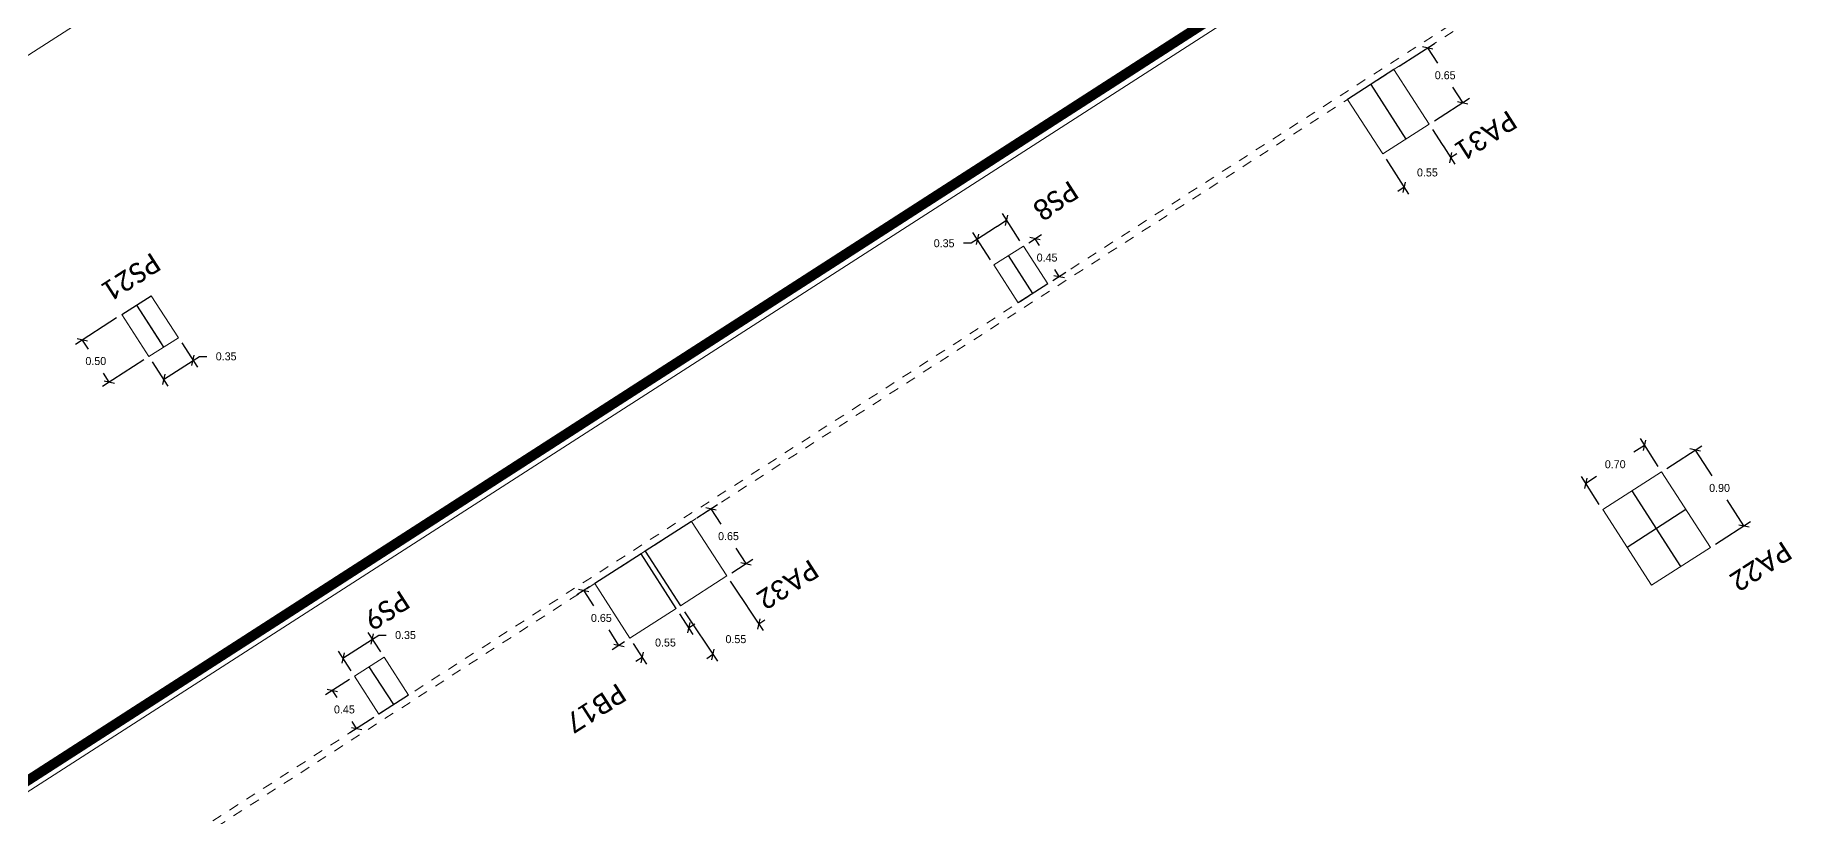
# Model space of a CAD drawing. Header units: metres. Extents: x 448 to 592, y 494 to 631.
# Drawn here: x 519.34 to 537.08, y 535.39 to 543.2 of the extents above; entities that cross this region are included whole.
import ezdxf

# ---------------------------------------------------------------- set-up
doc = ezdxf.new("R2010")
doc.units = ezdxf.units.M
doc.linetypes.add('CYPE_RAYAPUNTO', pattern=[0.4125, 0.2025, -0.105, 0, -0.105])
doc.linetypes.add('Trazo general', pattern=[0.001875, 0.00125, -0.000625])
for name, color, linetype, lineweight, true_color in [('0-AR-TXT-1', 5, 'Continuous', 5, 0x0000ff), ('0-AR-TXT-2', 7, 'Continuous', 5, 0xae3800), ('00-AUX-6', 5, 'Trazo general', 5, 0x0000ff), ('00-AUX-7', 7, 'Continuous', 25, 0xff8000)]:
    doc.layers.add(name, color=color, linetype=linetype, lineweight=lineweight, true_color=true_color)
for name, color, linetype, lineweight in [('1-AR-PILARES', 7, 'Continuous', 5), ('1-AR-VISTA', 7, 'Continuous', 5), ('SECC_COTAS', 255, 'Continuous', 9)]:
    doc.layers.add(name, color=color, linetype=linetype, lineweight=lineweight)
doc.styles.add('Calibri', font='calibri.ttf', dxfattribs={"height": 0.2})
doc.dimstyles.get("Standard").update_dxf_attribs({"dimtxt": 0.18, "dimasz": 0.18, "dimexe": 0.18, "dimexo": 0.0625, "dimgap": 0.09, "dimtad": 0, "dimtih": 1, "dimtoh": 1, "dimzin": 0, "dimdsep": 46, "dimtxsty": 'Standard', "dimcen": 0.09, "dimadec": 0, "dimazin": 0, "dimtfac": 1, "dimtdec": 4, "dimtofl": 0, "dimtmove": 0, "dimatfit": 3, "dimfxl": 1, "dimtolj": 1, "dimtzin": 0, "dimarcsym": 0})

# ---------------------------------------------------------------- blocks, each defined once
blk = doc.blocks.new('_Oblique')
at = {"color": 0, "linetype": 'ByBlock', "lineweight": -2}
blk.add_line((-0.5, -0.5), (0.5, 0.5), dxfattribs=at)
blk = doc.blocks.new('*D404')
at = {"layer": 'Defpoints', "color": 0, "transparency": 16777216}
for p in [(520.204, 540.411), (519.808, 540.156), (520.474, 539.991)]:
    blk.add_point(p, dxfattribs=at)
at = {"layer": 'SECC_COTAS', "color": 0, "lineweight": -2, "transparency": 16777216}
for p, q in [((520.151, 540.377), (519.74, 540.113)), ((519.808, 540.156), (519.866, 540.066)), ((520.422, 539.957), (520.011, 539.692)), ((520.078, 539.736), (520.02, 539.826))]:
    blk.add_line(p, q, dxfattribs=at)
at = {"layer": 'SECC_COTAS', "color": 0, "lineweight": -2, "transparency": 16777216, "xscale": 0.075, "yscale": 0.075, "zscale": 0.075}
for p, rotation in [((519.808, 540.156), 122.7553275662623), ((520.078, 539.736), 302.7553275662623)]:
    blk.add_blockref('_Oblique', p, dxfattribs=dict(at, rotation=rotation))
at = {"layer": 'SECC_COTAS', "color": 0, "transparency": 16777216, "insert": (519.943, 539.946), "char_height": 0.08, "attachment_point": 5}
blk.add_mtext('\\A1;0.50', dxfattribs=at)
blk = doc.blocks.new('*D275')
at = {"layer": 'Defpoints', "color": 0, "transparency": 16777216}
for p in [(535.597, 538.84), (536.419, 538.299), (536.084, 538.083)]:
    blk.add_point(p, dxfattribs=at)
at = {"layer": 'SECC_COTAS', "color": 0, "lineweight": -2, "transparency": 16777216}
for p, q in [((535.649, 538.873), (536, 539.099)), ((535.932, 539.056), (536.099, 538.797)), ((536.419, 538.299), (536.253, 538.557)), ((536.136, 538.116), (536.487, 538.342))]:
    blk.add_line(p, q, dxfattribs=at)
at = {"layer": 'SECC_COTAS', "color": 0, "lineweight": -2, "transparency": 16777216, "xscale": 0.075, "yscale": 0.075, "zscale": 0.075}
for p, rotation in [((535.932, 539.056), 122.7553275662566), ((536.419, 538.299), 302.7553275662565)]:
    blk.add_blockref('_Oblique', p, dxfattribs=dict(at, rotation=rotation))
at = {"layer": 'SECC_COTAS', "color": 0, "transparency": 16777216, "insert": (536.176, 538.677), "char_height": 0.08, "attachment_point": 5}
blk.add_mtext('\\A1;0.90', dxfattribs=at)
blk = doc.blocks.new('*D276')
at = {"layer": 'Defpoints', "color": 0, "transparency": 16777216}
for p in [(535.597, 538.84), (534.838, 538.725), (535.008, 538.461)]:
    blk.add_point(p, dxfattribs=at)
at = {"layer": 'SECC_COTAS', "color": 0, "lineweight": -2, "transparency": 16777216}
for p, q in [((535.563, 538.892), (535.384, 539.171)), ((535.427, 539.103), (535.32, 539.034)), ((534.974, 538.513), (534.795, 538.792)), ((534.838, 538.725), (534.947, 538.794))]:
    blk.add_line(p, q, dxfattribs=at)
at = {"layer": 'SECC_COTAS', "color": 0, "lineweight": -2, "transparency": 16777216, "xscale": 0.075, "yscale": 0.075, "zscale": 0.075}
for p, rotation in [((535.427, 539.103), 32.75532756626599), ((534.838, 538.725), 212.755327566266)]:
    blk.add_blockref('_Oblique', p, dxfattribs=dict(at, rotation=rotation))
at = {"layer": 'SECC_COTAS', "color": 0, "transparency": 16777216, "insert": (535.133, 538.914), "char_height": 0.08, "attachment_point": 5}
blk.add_mtext('\\A1;0.70', dxfattribs=at)
blk = doc.blocks.new('*D293')
at = {"layer": 'Defpoints', "color": 0, "transparency": 16777216}
for p in [(522.708, 537.166), (522.825, 536.984), (522.53, 536.795)]:
    blk.add_point(p, dxfattribs=at)
at = {"layer": 'SECC_COTAS', "color": 0, "lineweight": -2, "transparency": 16777216}
for p, q in [((522.791, 537.037), (522.665, 537.233)), ((522.497, 536.847), (522.37, 537.044)), ((522.414, 536.976), (522.708, 537.166)), ((522.708, 537.166), (522.771, 537.206)), ((522.771, 537.206), (522.846, 537.206))]:
    blk.add_line(p, q, dxfattribs=at)
at = {"layer": 'SECC_COTAS', "color": 0, "lineweight": -2, "transparency": 16777216, "xscale": 0.075, "yscale": 0.075, "zscale": 0.075}
for p, rotation in [((522.708, 537.166), 32.75532756625367), ((522.414, 536.976), 212.7553275662537)]:
    blk.add_blockref('_Oblique', p, dxfattribs=dict(at, rotation=rotation))
at = {"layer": 'SECC_COTAS', "color": 0, "transparency": 16777216, "insert": (523.039, 537.206), "char_height": 0.08, "attachment_point": 5}
blk.add_mtext('\\A1;0.35', dxfattribs=at)
blk = doc.blocks.new('*D294')
at = {"layer": 'Defpoints', "color": 0, "transparency": 16777216}
for p in [(522.53, 536.795), (522.774, 536.416), (522.55, 536.272)]:
    blk.add_point(p, dxfattribs=at)
at = {"layer": 'SECC_COTAS', "color": 0, "lineweight": -2, "transparency": 16777216}
for p, q in [((522.478, 536.761), (522.239, 536.608)), ((522.307, 536.651), (522.351, 536.582)), ((522.721, 536.383), (522.483, 536.229)), ((522.55, 536.272), (522.506, 536.342))]:
    blk.add_line(p, q, dxfattribs=at)
at = {"layer": 'SECC_COTAS', "color": 0, "lineweight": -2, "transparency": 16777216, "xscale": 0.075, "yscale": 0.075, "zscale": 0.075}
for p, rotation in [((522.307, 536.651), 122.7553275662644), ((522.55, 536.272), 302.7553275662644)]:
    blk.add_blockref('_Oblique', p, dxfattribs=dict(at, rotation=rotation))
at = {"layer": 'SECC_COTAS', "color": 0, "transparency": 16777216, "insert": (522.428, 536.462), "char_height": 0.08, "attachment_point": 5}
blk.add_mtext('\\A1;0.45', dxfattribs=at)
blk = doc.blocks.new('*D295')
at = {"layer": 'Defpoints', "color": 0, "transparency": 16777216}
for p in [(529.216, 541.096), (529.574, 540.792), (529.46, 540.718)]:
    blk.add_point(p, dxfattribs=at)
at = {"layer": 'SECC_COTAS', "color": 0, "lineweight": -2, "transparency": 16777216}
for p, q in [((529.269, 541.13), (529.398, 541.213)), ((529.331, 541.17), (529.375, 541.101)), ((529.512, 540.752), (529.642, 540.835)), ((529.574, 540.792), (529.53, 540.861))]:
    blk.add_line(p, q, dxfattribs=at)
at = {"layer": 'SECC_COTAS', "color": 0, "lineweight": -2, "transparency": 16777216, "xscale": 0.075, "yscale": 0.075, "zscale": 0.075}
for p, rotation in [((529.331, 541.17), 122.7553286190918), ((529.574, 540.792), 302.7553286190918)]:
    blk.add_blockref('_Oblique', p, dxfattribs=dict(at, rotation=rotation))
at = {"layer": 'SECC_COTAS', "color": 0, "transparency": 16777216, "insert": (529.453, 540.981), "char_height": 0.08, "attachment_point": 5}
blk.add_mtext('\\A1;0.45', dxfattribs=at)
blk = doc.blocks.new('*D296')
at = {"layer": 'Defpoints', "color": 0, "transparency": 16777216}
for p in [(528.756, 541.165), (529.216, 541.096), (528.922, 540.907)]:
    blk.add_point(p, dxfattribs=at)
at = {"layer": 'SECC_COTAS', "color": 0, "lineweight": -2, "transparency": 16777216}
for p, q in [((529.05, 541.354), (528.756, 541.165)), ((529.182, 541.149), (529.007, 541.422)), ((528.693, 541.124), (528.618, 541.124)), ((528.756, 541.165), (528.693, 541.124)), ((528.888, 540.959), (528.712, 541.232))]:
    blk.add_line(p, q, dxfattribs=at)
at = {"layer": 'SECC_COTAS', "color": 0, "lineweight": -2, "transparency": 16777216, "xscale": 0.075, "yscale": 0.075, "zscale": 0.075}
for p, rotation in [((529.05, 541.354), 32.75532756624808), ((528.756, 541.165), 212.7553275662481)]:
    blk.add_blockref('_Oblique', p, dxfattribs=dict(at, rotation=rotation))
at = {"layer": 'SECC_COTAS', "color": 0, "transparency": 16777216, "insert": (528.424, 541.124), "char_height": 0.08, "attachment_point": 5}
blk.add_mtext('\\A1;0.35', dxfattribs=at)
blk = doc.blocks.new('*D297')
at = {"layer": 'Defpoints', "color": 0, "transparency": 16777216}
for p in [(525.898, 538.343), (526.444, 537.921), (526.25, 537.797)]:
    blk.add_point(p, dxfattribs=at)
at = {"layer": 'SECC_COTAS', "color": 0, "lineweight": -2, "transparency": 16777216}
for p, q in [((525.951, 538.377), (526.159, 538.511)), ((526.092, 538.468), (526.191, 538.315)), ((526.302, 537.83), (526.511, 537.965)), ((526.444, 537.921), (526.345, 538.075))]:
    blk.add_line(p, q, dxfattribs=at)
at = {"layer": 'SECC_COTAS', "color": 0, "lineweight": -2, "transparency": 16777216, "xscale": 0.075, "yscale": 0.075, "zscale": 0.075}
for p, rotation in [((526.092, 538.468), 122.7553275662741), ((526.444, 537.921), 302.755327566274)]:
    blk.add_blockref('_Oblique', p, dxfattribs=dict(at, rotation=rotation))
at = {"layer": 'SECC_COTAS', "color": 0, "transparency": 16777216, "insert": (526.268, 538.195), "char_height": 0.08, "attachment_point": 5}
blk.add_mtext('\\A1;0.65', dxfattribs=at)
blk = doc.blocks.new('*D298')
at = {"layer": 'Defpoints', "color": 0, "transparency": 16777216}
for p in [(526.25, 537.797), (525.793, 537.491), (526.113, 537.012)]:
    blk.add_point(p, dxfattribs=at)
at = {"layer": 'SECC_COTAS', "color": 0, "lineweight": -2, "transparency": 16777216}
for p, q in [((526.285, 537.745), (526.615, 537.251)), ((525.827, 537.439), (526.158, 536.945)), ((526.57, 537.318), (526.632, 537.36)), ((526.113, 537.012), (526.051, 536.97))]:
    blk.add_line(p, q, dxfattribs=at)
at = {"layer": 'SECC_COTAS', "color": 0, "lineweight": -2, "transparency": 16777216, "xscale": 0.075, "yscale": 0.075, "zscale": 0.075}
for p, rotation in [((526.57, 537.318), 213.7969542422746), ((526.113, 537.012), 33.79695424227466)]:
    blk.add_blockref('_Oblique', p, dxfattribs=dict(at, rotation=rotation))
at = {"layer": 'SECC_COTAS', "color": 0, "transparency": 16777216, "insert": (526.342, 537.165), "char_height": 0.08, "attachment_point": 5}
blk.add_mtext('\\A1;0.55', dxfattribs=at)
blk = doc.blocks.new('*D299')
at = {"layer": 'Defpoints', "color": 0, "transparency": 16777216}
for p in [(524.931, 537.721), (525.172, 537.103), (525.283, 537.174)]:
    blk.add_point(p, dxfattribs=at)
at = {"layer": 'SECC_COTAS', "color": 0, "lineweight": -2, "transparency": 16777216}
for p, q in [((524.878, 537.687), (524.753, 537.607)), ((524.821, 537.65), (524.919, 537.497)), ((525.172, 537.103), (525.074, 537.257)), ((525.23, 537.14), (525.105, 537.06))]:
    blk.add_line(p, q, dxfattribs=at)
at = {"layer": 'SECC_COTAS', "color": 0, "lineweight": -2, "transparency": 16777216, "xscale": 0.075, "yscale": 0.075, "zscale": 0.075}
for p, rotation in [((524.821, 537.65), 122.7553275662518), ((525.172, 537.103), 302.7553275662518)]:
    blk.add_blockref('_Oblique', p, dxfattribs=dict(at, rotation=rotation))
at = {"layer": 'SECC_COTAS', "color": 0, "transparency": 16777216, "insert": (524.997, 537.377), "char_height": 0.08, "attachment_point": 5}
blk.add_mtext('\\A1;0.65', dxfattribs=at)
blk = doc.blocks.new('*D300')
at = {"layer": 'Defpoints', "color": 0, "transparency": 16777216}
for p in [(525.745, 537.472), (525.869, 537.279), (525.283, 537.174)]:
    blk.add_point(p, dxfattribs=at)
at = {"layer": 'SECC_COTAS', "color": 0, "lineweight": -2, "transparency": 16777216}
for p, q in [((525.779, 537.419), (525.912, 537.212)), ((525.869, 537.279), (525.932, 537.32)), ((525.316, 537.122), (525.45, 536.915)), ((525.406, 536.982), (525.343, 536.941))]:
    blk.add_line(p, q, dxfattribs=at)
at = {"layer": 'SECC_COTAS', "color": 0, "lineweight": -2, "transparency": 16777216, "xscale": 0.075, "yscale": 0.075, "zscale": 0.075}
for p, rotation in [((525.869, 537.279), 212.7553275662718), ((525.406, 536.982), 32.7553275662719)]:
    blk.add_blockref('_Oblique', p, dxfattribs=dict(at, rotation=rotation))
at = {"layer": 'SECC_COTAS', "color": 0, "transparency": 16777216, "insert": (525.638, 537.131), "char_height": 0.08, "attachment_point": 5}
blk.add_mtext('\\A1;0.55', dxfattribs=at)
blk = doc.blocks.new('*D303')
at = {"layer": 'Defpoints', "color": 0, "transparency": 16777216}
for p in [(532.92, 542.861), (533.609, 542.531), (533.272, 542.314)]:
    blk.add_point(p, dxfattribs=at)
at = {"layer": 'SECC_COTAS', "color": 0, "lineweight": -2, "transparency": 16777216}
for p, q in [((532.973, 542.895), (533.325, 543.121)), ((533.257, 543.078), (533.356, 542.924)), ((533.325, 542.348), (533.676, 542.574)), ((533.609, 542.531), (533.51, 542.684))]:
    blk.add_line(p, q, dxfattribs=at)
at = {"layer": 'SECC_COTAS', "color": 0, "lineweight": -2, "transparency": 16777216, "xscale": 0.075, "yscale": 0.075, "zscale": 0.075}
for p, rotation in [((533.257, 543.078), 122.7553275662681), ((533.609, 542.531), 302.7553275662681)]:
    blk.add_blockref('_Oblique', p, dxfattribs=dict(at, rotation=rotation))
at = {"layer": 'SECC_COTAS', "color": 0, "transparency": 16777216, "insert": (533.433, 542.804), "char_height": 0.08, "attachment_point": 5}
blk.add_mtext('\\A1;0.65', dxfattribs=at)
blk = doc.blocks.new('*D304')
at = {"layer": 'Defpoints', "color": 0, "transparency": 16777216}
for p in [(533.272, 542.314), (532.809, 542.017), (533.024, 541.684)]:
    blk.add_point(p, dxfattribs=at)
at = {"layer": 'SECC_COTAS', "color": 0, "lineweight": -2, "transparency": 16777216}
for p, q in [((533.306, 542.262), (533.53, 541.914)), ((533.486, 541.981), (533.549, 542.022)), ((532.843, 541.964), (533.067, 541.616)), ((533.024, 541.684), (532.961, 541.643))]:
    blk.add_line(p, q, dxfattribs=at)
at = {"layer": 'SECC_COTAS', "color": 0, "lineweight": -2, "transparency": 16777216, "xscale": 0.075, "yscale": 0.075, "zscale": 0.075}
for p, rotation in [((533.486, 541.981), 212.755327566252), ((533.024, 541.684), 32.75532756625198)]:
    blk.add_blockref('_Oblique', p, dxfattribs=dict(at, rotation=rotation))
at = {"layer": 'SECC_COTAS', "color": 0, "transparency": 16777216, "insert": (533.255, 541.832), "char_height": 0.08, "attachment_point": 5}
blk.add_mtext('\\A1;0.55', dxfattribs=at)
blk = doc.blocks.new('*D335')
at = {"layer": 'Defpoints', "color": 0, "transparency": 16777216}
for p in [(520.769, 540.18), (520.474, 539.991), (520.915, 539.953)]:
    blk.add_point(p, dxfattribs=at)
at = {"layer": 'SECC_COTAS', "color": 0, "lineweight": -2, "transparency": 16777216}
for p, q in [((520.802, 540.127), (520.958, 539.885)), ((520.508, 539.938), (520.664, 539.696)), ((520.621, 539.763), (520.915, 539.953)), ((520.915, 539.953), (520.978, 539.993)), ((520.978, 539.993), (521.053, 539.993))]:
    blk.add_line(p, q, dxfattribs=at)
at = {"layer": 'SECC_COTAS', "color": 0, "lineweight": -2, "transparency": 16777216, "xscale": 0.075, "yscale": 0.075, "zscale": 0.075}
for p, rotation in [((520.915, 539.953), 32.75532756625815), ((520.621, 539.763), 212.7553275662582)]:
    blk.add_blockref('_Oblique', p, dxfattribs=dict(at, rotation=rotation))
at = {"layer": 'SECC_COTAS', "color": 0, "transparency": 16777216, "insert": (521.246, 539.993), "char_height": 0.08, "attachment_point": 5}
blk.add_mtext('\\A1;0.35', dxfattribs=at)

msp = doc.modelspace()

# ---------------------------------------------------------------- linework, layer by layer
at = {"color": 6, "linetype": 'CYPE_RAYAPUNTO', "const_width": 0.1}
msp.add_lwpolyline([(570.159, 568.492), (553.331, 557.666), (550.793, 561.611), (544.822, 557.769), (547.352, 553.837), (511.207, 530.565), (508.61, 534.601), (502.723, 530.814), (505.32, 526.778), (490.909, 517.507)], dxfattribs=at)
at = {"layer": '00-AUX-6'}
for p, q in [((505.134, 525.068), (566.694, 564.673)), ((505.172, 525.009), (566.732, 564.614))]:
    msp.add_line(p, q, dxfattribs=at)
at = {"layer": '00-AUX-7'}
for p, q in [((532.92, 542.861), (532.458, 542.563)), ((520.204, 540.411), (520.498, 540.6)), ((529.46, 540.718), (529.165, 540.528)), ((529.46, 540.718), (529.165, 540.528)), ((525.898, 538.343), (525.436, 538.046)), ((525.394, 538.019), (524.931, 537.721)), ((523.068, 536.606), (522.774, 536.416)), ((523.068, 536.606), (522.774, 536.416))]:
    msp.add_line(p, q, dxfattribs=at)
at = {"layer": '00-AUX-7', "color": 1}
for p, q in [((532.92, 542.861), (532.458, 542.563)), ((532.689, 542.712), (533.041, 542.166)), ((529.312, 540.623), (529.069, 541.001)), ((529.312, 540.623), (529.069, 541.001)), ((520.204, 540.411), (520.498, 540.6)), ((529.46, 540.718), (529.165, 540.528)), ((529.46, 540.718), (529.165, 540.528)), ((520.351, 540.506), (520.594, 540.127)), ((520.351, 540.506), (520.621, 540.085)), ((535.789, 537.893), (535.302, 538.65)), ((535.84, 538.461), (535.251, 538.082)), ((525.898, 538.343), (525.436, 538.046)), ((525.394, 538.019), (524.931, 537.721)), ((525.745, 537.472), (525.394, 538.019)), ((525.436, 538.046), (525.787, 537.499)), ((522.921, 536.511), (522.677, 536.889)), ((522.921, 536.511), (522.677, 536.889)), ((523.068, 536.606), (522.774, 536.416)), ((523.068, 536.606), (522.774, 536.416))]:
    msp.add_line(p, q, dxfattribs=at)
at = {"layer": '1-AR-PILARES'}
for p, q in [((532.92, 542.861), (532.458, 542.563)), ((533.272, 542.314), (532.92, 542.861)), ((532.458, 542.563), (532.809, 542.017)), ((532.809, 542.017), (533.272, 542.314)), ((529.216, 541.096), (528.922, 540.907)), ((529.46, 540.718), (529.216, 541.096)), ((528.922, 540.907), (529.165, 540.528)), ((520.498, 540.6), (520.204, 540.411)), ((520.769, 540.18), (520.498, 540.6)), ((529.165, 540.528), (529.46, 540.718)), ((520.204, 540.411), (520.474, 539.991)), ((520.474, 539.991), (520.769, 540.18)), ((535.597, 538.84), (535.008, 538.461)), ((536.084, 538.083), (535.597, 538.84)), ((535.008, 538.461), (535.495, 537.704)), ((525.898, 538.343), (525.436, 538.046)), ((526.25, 537.797), (525.898, 538.343)), ((525.394, 538.019), (524.931, 537.721)), ((535.495, 537.704), (536.084, 538.083)), ((525.787, 537.499), (526.25, 537.797)), ((524.931, 537.721), (525.283, 537.174)), ((525.283, 537.174), (525.745, 537.472)), ((522.825, 536.984), (522.53, 536.795)), ((523.068, 536.606), (522.825, 536.984)), ((522.53, 536.795), (522.774, 536.416)), ((522.774, 536.416), (523.068, 536.606))]:
    msp.add_line(p, q, dxfattribs=at)
at = {"layer": '1-AR-PILARES', "color": 1}
for p, q in [((532.92, 542.861), (532.458, 542.563)), ((529.165, 540.528), (529.46, 540.718)), ((525.898, 538.343), (525.436, 538.046)), ((525.394, 538.019), (524.931, 537.721)), ((525.745, 537.472), (525.394, 538.019)), ((525.436, 538.046), (525.787, 537.499)), ((522.774, 536.416), (523.068, 536.606))]:
    msp.add_line(p, q, dxfattribs=at)
at = {"layer": '1-AR-VISTA'}
for p, q in [((565.365, 572.662), (502.99, 532.533)), ((490.541, 517.162), (570.437, 568.563))]:
    msp.add_line(p, q, dxfattribs=at)

# ---------------------------------------------------------------- dimensions: what is measured, and where the dimension line sits
at = {"layer": 'SECC_COTAS'}
for p1, p2, distance, picture, middle in [((520.474, 539.991), (520.769, 540.18), -0.27, '*D335', (521.246, 539.993)), ((524.931, 537.721), (525.283, 537.174), -0.131, '*D299', (524.997, 537.377)), ((525.283, 537.174), (525.745, 537.472), -0.229, '*D300', (525.638, 537.131)), ((522.53, 536.795), (522.774, 536.416), -0.266, '*D294', (522.428, 536.462))]:
    dim = msp.add_aligned_dim(p1=p1, p2=p2, distance=distance, dimstyle='Standard', override={"dimtxt": 0.08, "dimasz": 0.075, "dimexe": 0.08, "dimgap": 0.08, "dimdec": 2, "dimblk1": 'Oblique', "dimblk2": 'Oblique', "dimsah": 1}, dxfattribs=at)
    dim.commit()
    dim.dimension.update_dxf_attribs({"geometry": picture, "text_midpoint": middle})
dim = msp.add_linear_dim(base=(534.838, 538.725), p1=(535.597, 538.84), p2=(535.008, 538.461), angle=212.7553, dimstyle='Standard', override={"dimtxt": 0.08, "dimasz": 0.075, "dimexe": 0.08, "dimgap": 0.08, "dimdec": 2, "dimblk1": 'Oblique', "dimblk2": 'Oblique', "dimsah": 1}, dxfattribs=at)
dim.commit()
dim.dimension.update_dxf_attribs({"geometry": '*D276', "text_midpoint": (535.133, 538.914), "dimtype": 161})

# ---------------------------------------------------------------- next in the draw order: texts
at = {"layer": '0-AR-TXT-1', "insert": (534.172, 542.294), "char_height": 0.2, "width": 0.8097, "attachment_point": 1, "rotation": 212.7553, "style": 'Calibri', "bg_fill": 3, "box_fill_scale": 1.25, "bg_fill_color": 256, "bg_fill_true_color": 13158600, "bg_fill_transparency": 0}
msp.add_mtext('PA31', dxfattribs=at)
at = {"layer": '0-AR-TXT-1', "color": 3, "char_height": 0.2, "attachment_point": 1, "rotation": 212.7553, "style": 'Calibri', "bg_fill": 3, "box_fill_scale": 1.25, "bg_fill_color": 256, "bg_fill_true_color": 13158600, "bg_fill_transparency": 0}
for s, insert, width in [('PS8', (529.788, 541.591), 0.8097), ('PA22', (536.92, 537.985), 0.8097), ('PA32', (527.192, 537.803), 0.8097), ('PS9', (523.103, 537.493), 0.8097), ('PB17', (525.267, 536.565), 0.79367)]:
    msp.add_mtext(s, dxfattribs=dict(at, insert=insert, width=width))
at = {"layer": '0-AR-TXT-2', "color": 3, "insert": (520.612, 540.871), "char_height": 0.2, "width": 0.7616, "attachment_point": 1, "rotation": 212.7553, "style": 'Calibri', "bg_fill": 3, "box_fill_scale": 1.25, "bg_fill_color": 256, "bg_fill_true_color": 13158600, "bg_fill_transparency": 0}
msp.add_mtext('PS21', dxfattribs=at)

# ---------------------------------------------------------------- next in the draw order: dimensions: what is measured, and where the dimension line sits
at = {"layer": 'SECC_COTAS'}
for p1, p2, distance, picture, middle in [((532.92, 542.861), (533.272, 542.314), 0.401, '*D303', (533.433, 542.804)), ((533.272, 542.314), (532.809, 542.017), 0.396, '*D304', (533.255, 541.832)), ((529.216, 541.096), (528.922, 540.907), -0.307, '*D296', (528.424, 541.124)), ((529.216, 541.096), (529.46, 540.718), 0.136, '*D295', (529.453, 540.981)), ((535.597, 538.84), (536.084, 538.083), 0.399, '*D275', (536.176, 538.677)), ((525.898, 538.343), (526.25, 537.797), 0.231, '*D297', (526.268, 538.195)), ((526.25, 537.797), (525.793, 537.491), 0.576, '*D298', (526.342, 537.165)), ((522.53, 536.795), (522.825, 536.984), 0.216, '*D293', (523.039, 537.206))]:
    dim = msp.add_aligned_dim(p1=p1, p2=p2, distance=distance, dimstyle='Standard', override={"dimtxt": 0.08, "dimasz": 0.075, "dimexe": 0.08, "dimgap": 0.08, "dimdec": 2, "dimblk1": 'Oblique', "dimblk2": 'Oblique', "dimsah": 1}, dxfattribs=at)
    dim.commit()
    dim.dimension.update_dxf_attribs({"geometry": picture, "text_midpoint": middle})
dim = msp.add_linear_dim(base=(519.808, 540.156), p1=(520.474, 539.991), p2=(520.204, 540.411), angle=302.7553, dimstyle='Standard', override={"dimtxt": 0.08, "dimasz": 0.075, "dimexe": 0.08, "dimgap": 0.08, "dimdec": 2, "dimblk1": 'Oblique', "dimblk2": 'Oblique', "dimsah": 1}, dxfattribs=at)
dim.commit()
dim.dimension.update_dxf_attribs({"geometry": '*D404', "text_midpoint": (519.943, 539.946)})

doc.saveas('drawing.dxf')
